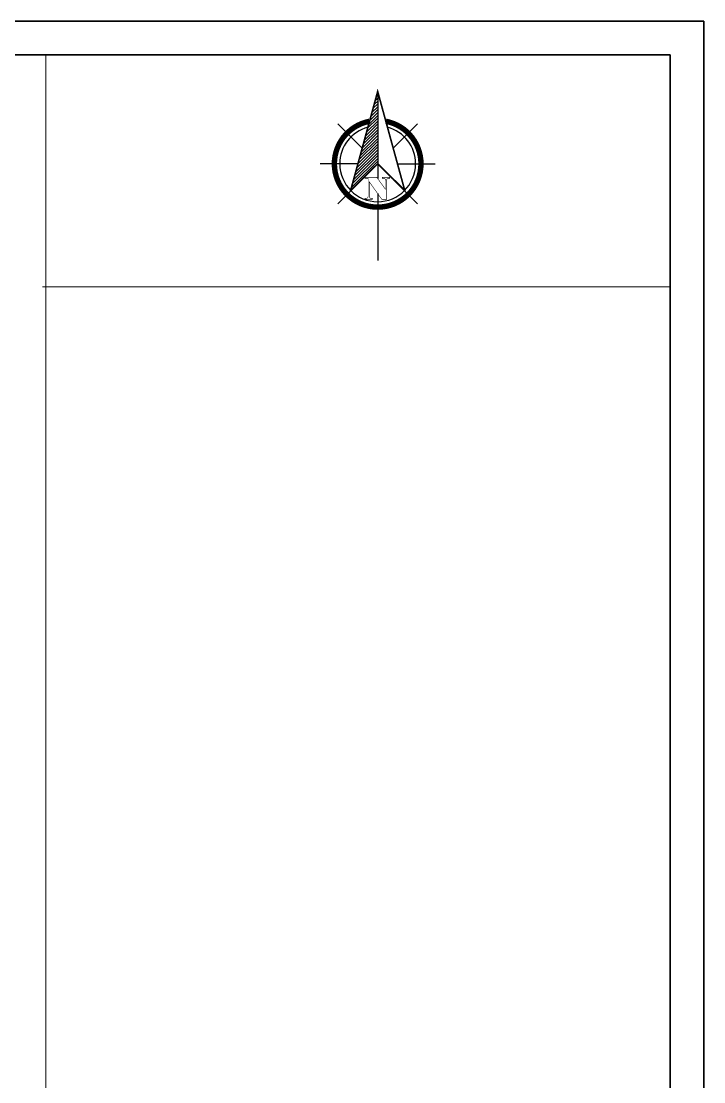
# Model space of a CAD drawing. Header units: inches. Extents: x 45643 to 78083, y -17830 to -3084.
# Drawn here: x 59439.6 to 59681.6, y -15066 to -14689.9 of the extents above; entities that cross this region are included whole.
import ezdxf

# ---------------------------------------------------------------- set-up
doc = ezdxf.new("R2010")
doc.units = ezdxf.units.IN
doc.header["$MEASUREMENT"] = 0
doc.layers.add('DIMENTION', color=8, linetype='Continuous')
doc.layers.add('Normal Wall', color=7, linetype='Continuous', lineweight=35, true_color=0xffaf89)
doc.layers.add('Rear Wall', color=7, linetype='Continuous', lineweight=20, true_color=0xd4e480)
doc.layers.add('REBARS', color=50, linetype='Continuous', lineweight=20)
doc.layers.add('Siteplan', color=7, linetype='Continuous', lineweight=30)

# ---------------------------------------------------------------- blocks, each defined once
blk = doc.blocks.new('*X798')
at = {"color": 0}
for p, q in [((147.35, -409.49), (147.62, -409.23)), ((147.55, -408.76), (147.62, -408.7)), ((146.55, -412.41), (147.62, -411.35)), ((146.75, -411.68), (147.62, -410.82)), ((146.95, -410.95), (147.62, -410.29)), ((147.15, -410.22), (147.62, -409.76)), ((145.96, -414.6), (147.62, -412.94)), ((146.16, -413.87), (147.62, -412.41)), ((146.36, -413.14), (147.62, -411.88)), ((145.16, -417.52), (147.62, -415.06)), ((145.36, -416.79), (147.62, -414.53)), ((145.56, -416.06), (147.62, -414)), ((145.76, -415.33), (147.62, -413.47)), ((144.36, -420.44), (147.62, -417.18)), ((144.56, -419.71), (147.62, -416.65)), ((144.76, -418.98), (147.62, -416.12)), ((144.96, -418.25), (147.62, -415.59)), ((143.76, -422.63), (147.62, -418.77)), ((143.96, -421.9), (147.62, -418.24)), ((144.16, -421.17), (147.62, -417.71)), ((142.96, -425.55), (147.62, -420.89)), ((143.16, -424.82), (147.62, -420.36)), ((143.36, -424.09), (147.62, -419.83)), ((143.56, -423.36), (147.62, -419.3)), ((142.76, -426.28), (147.62, -421.42))]:
    blk.add_line(p, q, dxfattribs=at)
blk = doc.blocks.new('NORTH_15')
for p, q in [((0, 3.66), (0, 10.62)), ((-2.87, 2.87), (-7.37, 7.37)), ((2.87, 2.87), (7.37, 7.37)), ((-13.37, 0), (2.72, 0)), ((5.49, 0), (17.83, 0)), ((-2.87, -2.87), (-7.37, -7.37)), ((0, -3.66), (0, -10.62)), ((2.87, -2.87), (7.37, -7.37))]:
    blk.add_line(p, q)
at = {"const_width": 1}
for points in [[(0, -8, 1), (0, 8, 0.359415), (-7.86, 1.52, 1)], [(-7.86, -1.52, 0.359415), (0, -8, 1)]]:
    blk.add_lwpolyline(points, format="xyb", dxfattribs=at)
for points, const_width in [([(4.96, -5.01), (-13.37, 0), (4.9, 5), (0, 0), (4.96, -5.01)], 0.3), ([(5.93, -1.55), (6, -1.55), (6.07, -1.54), (6.13, -1.53), (6.17, -1.52), (6.22, -1.51), (6.26, -1.49), (6.28, -1.47), (6.3, -1.45), (6.32, -1.42), (6.33, -1.39), (6.35, -1.34), (6.36, -1.29), (6.37, -1.23), (6.38, -1.16), (6.38, -1.08), (6.38, -1), (6.54, -1), (6.54, -2.34), (6.38, -2.34), (6.38, -2.3), (6.38, -2.23), (6.38, -2.16), (6.37, -2.09), (6.36, -2.04), (6.35, -1.99), (6.33, -1.95), (6.32, -1.91), (6.3, -1.88), (6.28, -1.86), (6.26, -1.83), (6.22, -1.81), (6.18, -1.8), (6.13, -1.78), (6.07, -1.77), (6.01, -1.76), (5.95, -1.76), (2.66, -1.76), (2.66, -2.34), (2.5, -2.34), (2.5, -0.16), (4.71, 1.44), (3.14, 1.44), (3.07, 1.44), (3, 1.43), (2.94, 1.42), (2.89, 1.41), (2.85, 1.4), (2.81, 1.38), (2.78, 1.36), (2.76, 1.34), (2.74, 1.31), (2.72, 1.27), (2.7, 1.22), (2.69, 1.17), (2.68, 1.11), (2.67, 1.04), (2.66, 0.97), (2.66, 0.89), (2.66, 0.87), (2.5, 0.87), (2.5, 2.21), (2.66, 2.21), (2.66, 2.17), (2.66, 2.09), (2.67, 2.03), (2.68, 1.97), (2.69, 1.91), (2.7, 1.86), (2.71, 1.82), (2.73, 1.78), (2.75, 1.76), (2.77, 1.74), (2.8, 1.72), (2.85, 1.7), (2.89, 1.68), (2.94, 1.67), (3, 1.66), (3.07, 1.66), (3.14, 1.66), (6.54, 1.66), (6.54, 0.75), (3.33, -1.55), (5.93, -1.55), (5.93, -1.55)], 0.1)]:
    blk.add_lwpolyline(points, dxfattribs=dict(const_width=const_width))
for start, end in [(90, 164.973), (270, 90), (195.027, 270)]:
    blk.add_arc((0, 0), 7, start, end)
at = {"rotation": 90}
blk.add_blockref('*X798', (-421.89, -147.62), dxfattribs=at)
blk = doc.blocks.new('A$C0BDB7EE9')
at = {"layer": 'Siteplan', "xscale": 2.999999999999779, "yscale": 2.999999999999779, "zscale": 2.999999999999779, "rotation": 247.8612575918487}
blk.add_blockref('NORTH_15', (20.15, 49.54), dxfattribs=at)
blk = doc.blocks.new('A$C327B4BBD')
at = {"layer": 'DIMENTION', "ltscale": 0.3, "xscale": 1.171875000000082, "yscale": 1.171875000000082, "zscale": 1.171875000000082, "rotation": 112.1387424081494}
blk.add_blockref('A$C0BDB7EE9', (16.13, 0), dxfattribs=at)

msp = doc.modelspace()

# ---------------------------------------------------------------- linework, layer by layer
at = {"layer": 'Normal Wall'}
for points in [[(58623.6, -14689.92), (59681.6, -14689.92), (59681.6, -15440.45), (58623.6, -15440.45)], [(58623.6, -14689.92), (59681.6, -14689.92), (59681.6, -15440.45), (58623.6, -15440.45)], [(59669.69, -14701.83), (58647.41, -14701.83), (58647.41, -15428.54), (59669.69, -15428.54)], [(59669.69, -14701.83), (58647.41, -14701.83), (58647.41, -15428.54), (59669.69, -15428.54)]]:
    msp.add_lwpolyline(points, close=True, dxfattribs=at)
at = {"layer": 'Rear Wall'}
for p, q in [((59448.27, -15146.1), (59448.27, -14701.83)), ((59447.09, -14784.13), (59669.69, -14784.13))]:
    msp.add_line(p, q, dxfattribs=at)

# ---------------------------------------------------------------- block references
at = {"layer": 'REBARS', "xscale": 0.5459999999999999, "yscale": 0.5459999999999999, "zscale": 0.5459999999999999, "rotation": 270}
msp.add_blockref('A$C327B4BBD', (59565.97, -14765.91), dxfattribs=at)

doc.saveas('drawing.dxf')
